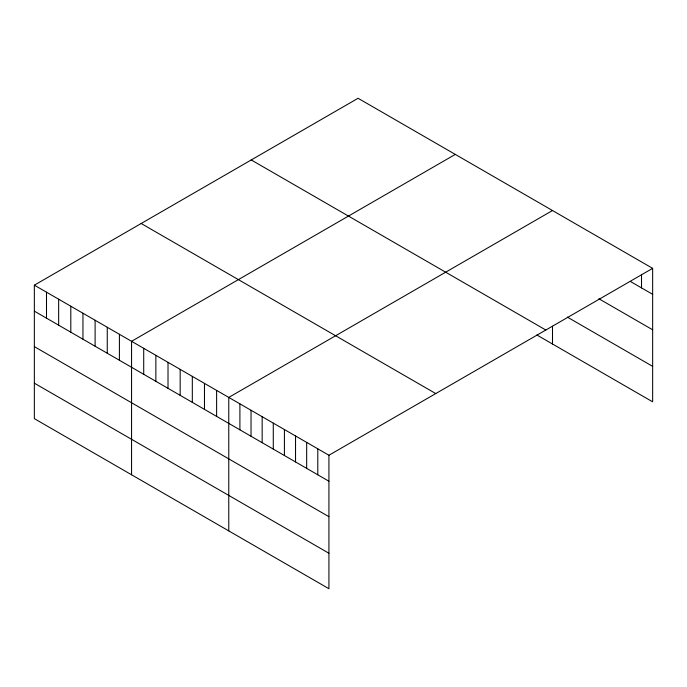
<?xml version="1.0" encoding="UTF-8"?>
<svg xmlns="http://www.w3.org/2000/svg" width="687" height="687" viewBox="0 0 687 687"><rect width="100%" height="100%" fill="white"/><g stroke="black" fill="none" stroke-linecap="round" stroke-linejoin="round"><path stroke-width="1.03" d="M34.35 285.174L328.927 455.249L328.927 588.725L34.35 418.649L34.35 285.174L358.073 98.275L652.65 268.351L652.65 401.826L536.873 334.981M455.283 154.403L131.56 341.302L131.56 474.777M552.494 210.523L228.771 397.421L228.771 530.896M328.927 455.249L652.65 268.351M630.391 281.472L652.65 294.319M598.866 298.742L652.65 329.794M567.333 317.093L652.65 366.351M251.244 159.951L545.822 330.026M141.179 223.498L435.756 393.574M34.35 311.151L328.927 481.226M34.35 346.626L328.927 516.701M34.35 383.174L328.927 553.25M641.521 274.388L641.521 287.896M552.494 326.265L552.494 343.998M317.798 448.826L317.798 474.794M306.668 442.402L306.668 468.371M295.539 435.97L295.539 461.947M284.409 429.547L284.409 455.524M273.28 423.123L273.28 449.1M262.159 416.7L262.159 442.677M251.03 410.276L251.03 436.245M239.9 403.853L239.9 429.822M216.62 390.414L216.62 416.382M204.468 383.398L204.468 409.366M192.317 376.382L192.317 402.35M180.166 369.366L180.166 395.334M168.014 362.35L168.014 388.318M155.863 355.334L155.863 381.302M143.712 348.318L143.712 374.286M119.409 334.286L119.409 360.263M107.258 327.27L107.258 353.247M95.107 320.254L95.107 346.231M82.955 313.238L82.955 339.215M70.804 306.222L70.804 332.199M58.653 299.206L58.653 325.183M46.501 292.19L46.501 318.167"/></g></svg>
